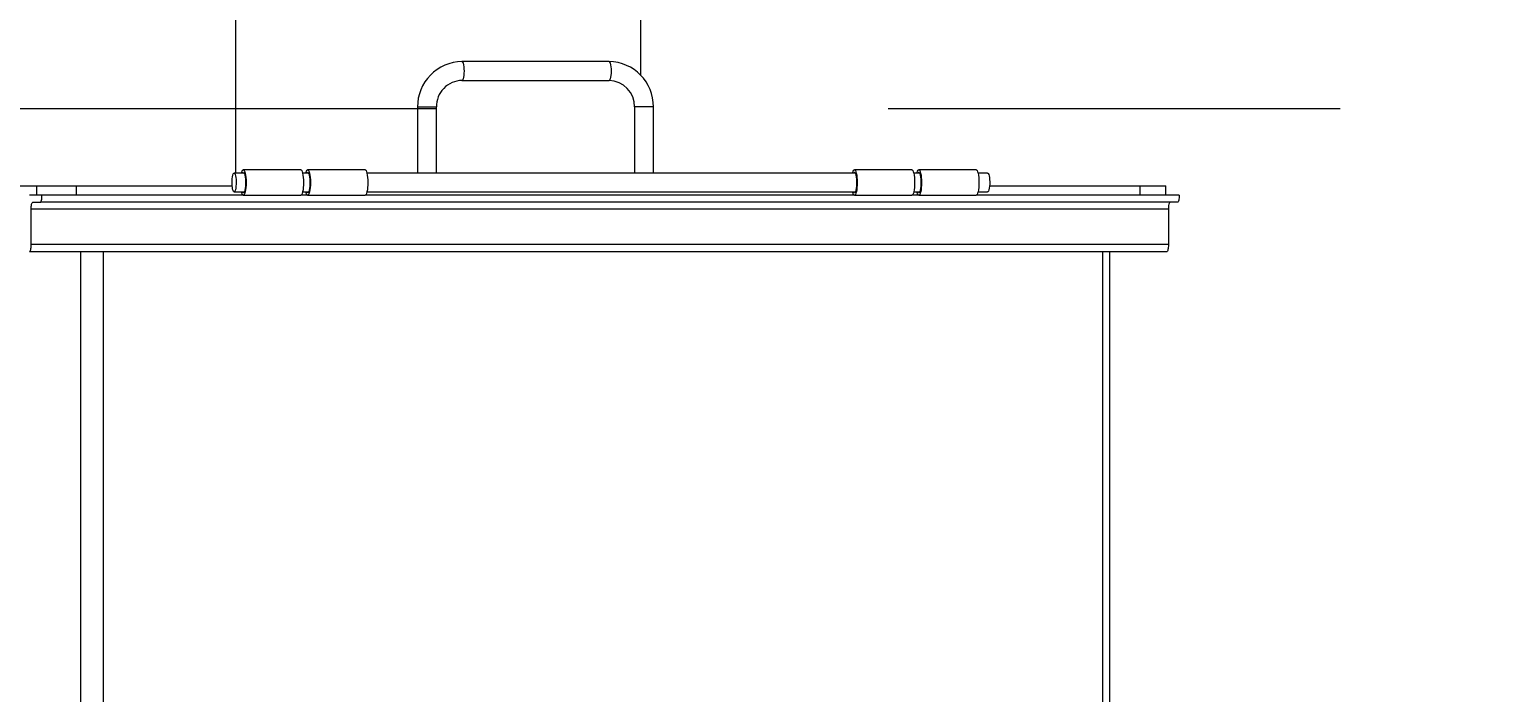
# Model space of a CAD drawing. Header units: inches. Extents: x 0 to 4731, y 0 to 1632.
# Drawn here: x 364.99 to 404.24, y 526.82 to 544.41 of the extents above; entities that cross this region are included whole.
import ezdxf

# ---------------------------------------------------------------- set-up
doc = ezdxf.new("R2010")
doc.units = ezdxf.units.IN
doc.header["$LTSCALE"] = 48
doc.header["$MEASUREMENT"] = 0
doc.linetypes.add('CENTER', pattern=[2, 1.25, -0.25, 0.25, -0.25])
for name, color, linetype, lineweight in [('AM_10', 7, 'CENTER', 50), ('Equipment-AM_0', 7, 'Continuous', 50), ('Equipment-AM_5', 92, 'Continuous', 25), ('Process-AM_5', 92, 'Continuous', 25)]:
    doc.layers.add(name, color=color, linetype=linetype, lineweight=lineweight)
doc.styles.get("Standard").update_dxf_attribs({"font": 'ROMANS.SHX', "width": 0.7})
doc.dimstyles.new('VALMET_ANSI$0', dxfattribs={"dimscale": 48, "dimtxt": 0.12, "dimasz": 0.12, "dimexe": 0.1, "dimexo": 0.05, "dimgap": 0.06, "dimtad": 1, "dimtoh": 1, "dimdec": 5, "dimzin": 7, "dimdsep": 46, "dimlunit": 4, "dimtxsty": 'Standard', "dimcen": 0, "dimclrd": 256, "dimclre": 256, "dimclrt": 140, "dimadec": 0, "dimazin": 2, "dimtp": 0.1, "dimtm": 0.1, "dimtfac": 0.71, "dimtdec": 5, "dimtofl": 0, "dimtmove": 0, "dimatfit": 3, "dimfxl": 1, "dimfrac": 2, "dimtolj": 1, "dimtzin": 7, "dimlwd": -1, "dimlwe": -1, "dimarcsym": 1})

# ---------------------------------------------------------------- blocks, each defined once
blk = doc.blocks.new('*D541')
at = {"layer": 'Defpoints', "color": 0, "transparency": 16777216}
for p in [(130.239, 559.155), (382.799, 559.155), (344.354, 509.03)]:
    blk.add_point(p, dxfattribs=at)
at = {"layer": 'Process-AM_5', "linetype": 'ByBlock', "transparency": 16777216}
for p, q in [((380.399, 559.155), (125.439, 559.155)), ((130.239, 514.79), (130.239, 553.395)), ((341.954, 509.03), (125.439, 509.03))]:
    blk.add_line(p, q, dxfattribs=at)
at = {"layer": 'Process-AM_5', "transparency": 16777216}
for points in [[(129.279, 553.395), (131.199, 553.395), (130.239, 559.155)], [(129.279, 514.79), (131.199, 514.79), (130.239, 509.03)]]:
    blk.add_solid(points, dxfattribs=at)
at = {"layer": 'Process-AM_5', "color": 140, "transparency": 16777216, "insert": (122.97, 534.093), "char_height": 5.76, "attachment_point": 5, "rotation": 90}
blk.add_mtext('\\A1;4\'-2 1/8"', dxfattribs=at)
blk = doc.blocks.new('*D668')
at = {"layer": 'Defpoints', "color": 0, "transparency": 16777216}
for p in [(387.33, 615.53), (554.558, 508.53), (602.928, 508.53)]:
    blk.add_point(p, dxfattribs=at)
at = {"layer": 'Equipment-AM_5', "linetype": 'ByBlock', "transparency": 16777216}
for p, q in [((389.73, 615.53), (607.728, 615.53)), ((602.928, 609.77), (602.928, 514.29)), ((556.958, 508.53), (607.728, 508.53))]:
    blk.add_line(p, q, dxfattribs=at)
at = {"layer": 'Equipment-AM_5', "transparency": 16777216}
for points in [[(601.968, 609.77), (603.888, 609.77), (602.928, 615.53)], [(601.968, 514.29), (603.888, 514.29), (602.928, 508.53)]]:
    blk.add_solid(points, dxfattribs=at)
at = {"layer": 'Equipment-AM_5', "color": 140, "transparency": 16777216, "insert": (596.619, 560.369), "char_height": 5.76, "attachment_point": 5, "rotation": 90}
blk.add_mtext('\\A1;8\'-11"', dxfattribs=at)

msp = doc.modelspace()

# ---------------------------------------------------------------- linework, layer by layer
at = {"layer": 'AM_10', "lineweight": 18}
msp.add_line((567.77473, 542.30032), (176.417052, 542.30032), dxfattribs=at)
at = {"layer": 'Equipment-AM_0', "lineweight": 18}
for p, q in [((381.207796, 543.196103), (381.207796, 598.408187)), ((370.457796, 571.498671), (370.457796, 540.597243)), ((380.367513, 543.554777), (376.464869, 543.554777)), ((376.464869, 543.054777), (380.367513, 543.054777)), ((375.285302, 542.352021), (375.285302, 540.597243)), ((375.285302, 542.352021), (375.590124, 542.352021)), ((375.590124, 542.352021), (375.785302, 542.352021)), ((375.785302, 540.597243), (375.785302, 542.352021)), ((381.047079, 542.352021), (381.047079, 540.597243)), ((381.351901, 542.352021), (381.047079, 542.352021)), ((381.547079, 542.352021), (381.351901, 542.352021)), ((381.547079, 540.597243), (381.547079, 542.352021)), ((370.684146, 540.597243), (370.416455, 540.597243)), ((372.18484, 540.684743), (370.66037, 540.684743)), ((372.391553, 540.597243), (372.234559, 540.597243)), ((373.892247, 540.684743), (372.367777, 540.684743)), ((386.904509, 540.597243), (373.941965, 540.597243)), ((388.405203, 540.684743), (386.880733, 540.684743)), ((388.611915, 540.597243), (388.454921, 540.597243)), ((390.112609, 540.684743), (388.588139, 540.684743)), ((390.417503, 540.597243), (390.162328, 540.597243)), ((360.879766, 540.26147), (365.18323, 540.26147)), ((365.18323, 540.01147), (365.18323, 540.26147)), ((365.18323, 540.26147), (366.228807, 540.26147)), ((366.228807, 540.26147), (366.228807, 540.01147)), ((366.228807, 540.26147), (370.364961, 540.26147)), ((370.416455, 540.097243), (370.684146, 540.097243)), ((372.234559, 540.097243), (372.391553, 540.097243)), ((373.941965, 540.097243), (386.904509, 540.097243)), ((388.454921, 540.097243), (388.611915, 540.097243)), ((390.162328, 540.097243), (390.417503, 540.097243)), ((390.468997, 540.26147), (394.461994, 540.26147)), ((394.461994, 540.01147), (394.461994, 540.26147)), ((394.461994, 540.26147), (395.14512, 540.26147)), ((395.14512, 540.01147), (395.14512, 540.26147)), ((365.317248, 540.01147), (364.988321, 540.01147)), ((365.070553, 539.82397), (365.276176, 539.82397)), ((395.460685, 539.82397), (365.276176, 539.82397)), ((365.317248, 540.01127), (365.317248, 540.01147)), ((370.652894, 540.01147), (365.317248, 540.01147)), ((370.653339, 540.01127), (365.317248, 540.01127)), ((370.66037, 540.009743), (372.18484, 540.009743)), ((372.360745, 540.01127), (372.191872, 540.01127)), ((372.3603, 540.01147), (372.192317, 540.01147)), ((372.367777, 540.009743), (373.892247, 540.009743)), ((386.873701, 540.01127), (373.899278, 540.01127)), ((386.873256, 540.01147), (373.899724, 540.01147)), ((386.880733, 540.009743), (388.405203, 540.009743)), ((388.581108, 540.01127), (388.412234, 540.01127)), ((388.580663, 540.01147), (388.41268, 540.01147)), ((388.588139, 540.009743), (390.112609, 540.009743)), ((395.501757, 540.01127), (390.119641, 540.01127)), ((395.501757, 540.01147), (390.120086, 540.01147)), ((395.501757, 540.01147), (395.501757, 540.01127)), ((365.029437, 538.69877), (365.029437, 539.63647)), ((395.213946, 539.63647), (365.029437, 539.63647)), ((395.213946, 539.63647), (395.213946, 538.69877)), ((395.213946, 538.69877), (365.029437, 538.69877)), ((364.988321, 538.51147), (364.988365, 538.51147)), ((395.172874, 538.51147), (364.988365, 538.51147)), ((366.34217, 538.51147), (366.34217, 514.76147)), ((366.939643, 538.51147), (366.939643, 514.76147)), ((393.465423, 538.51147), (393.465423, 514.76147)), ((393.647665, 538.51147), (393.647665, 514.76147))]:
    msp.add_line(p, q, dxfattribs=at)
at = {"layer": 'Equipment-AM_0', "lineweight": 18, "flags": 128}
for points in [[(376.464896, 543.554777), (376.471477, 543.552954), (376.484309, 543.538531), (376.496011, 543.510523), (376.505903, 543.470558), (376.513411, 543.420958), (376.518097, 543.364606), (376.51969, 543.304777)], [(376.51969, 543.304777), (376.518097, 543.244948), (376.513411, 543.188596), (376.505903, 543.138996), (376.496011, 543.099031), (376.484309, 543.071023), (376.471477, 543.0566), (376.464947, 543.054777)], [(380.367513, 543.554777), (380.374121, 543.552954), (380.386953, 543.538531), (380.398655, 543.510523), (380.408547, 543.470558), (380.416054, 543.420958), (380.420741, 543.364606), (380.422334, 543.304777)], [(380.422334, 543.304777), (380.420741, 543.244948), (380.416054, 543.188596), (380.408547, 543.138996), (380.398655, 543.099031), (380.386953, 543.071023), (380.374121, 543.0566), (380.367513, 543.054777)], [(370.361776, 540.329222), (370.36242, 540.389419), (370.366203, 540.447165), (370.372907, 540.499103), (370.382142, 540.542217), (370.393371, 540.573999), (370.405941, 540.592603), (370.419123, 540.596947), (370.432149, 540.58678), (370.444264, 540.562691), (370.454762, 540.526082), (370.463034, 540.479079), (370.468599, 540.424414), (370.471134, 540.365265), (370.47049, 540.305068), (370.466707, 540.247322), (370.460003, 540.195383), (370.450768, 540.15227), (370.439539, 540.120488), (370.426969, 540.101884), (370.413787, 540.097539), (370.400761, 540.107707), (370.388646, 540.131795), (370.378148, 540.168405), (370.369876, 540.215408), (370.364311, 540.270072), (370.361776, 540.329222)], [(370.610652, 540.597243), (370.61479, 540.61314), (370.62746, 540.649539), (370.641478, 540.673561), (370.656269, 540.684225), (370.671228, 540.681092), (370.685742, 540.664291), (370.699218, 540.63451), (370.711103, 540.592969), (370.720911, 540.541368), (370.728241, 540.481819), (370.732792, 540.41676), (370.734378, 540.348856), (370.732934, 540.280885), (370.72852, 540.215631), (370.721315, 540.155766)], [(370.636594, 540.597243), (370.637887, 540.599719), (370.651261, 540.616558), (370.665126, 540.618879), (370.678735, 540.606555), (370.691353, 540.580252), (370.702301, 540.541387), (370.710989, 540.492056), (370.716948, 540.434918), (370.719857, 540.373054), (370.719559, 540.309798), (370.716069, 540.24856), (370.709578, 540.192643)], [(372.18484, 540.684743), (372.195698, 540.681092), (372.210212, 540.664291), (372.223688, 540.63451), (372.235573, 540.592969), (372.245381, 540.541368), (372.252711, 540.481819), (372.257262, 540.41676), (372.258848, 540.348856), (372.257404, 540.280885), (372.25299, 540.215631), (372.245785, 540.155766)], [(372.318059, 540.597243), (372.322197, 540.61314), (372.334867, 540.649539), (372.348884, 540.673561), (372.363675, 540.684225), (372.378634, 540.681092), (372.393149, 540.664291), (372.406624, 540.63451), (372.418509, 540.592969), (372.428318, 540.541368), (372.435647, 540.481819), (372.440198, 540.41676), (372.441785, 540.348856), (372.440341, 540.280885), (372.435926, 540.215631), (372.428722, 540.155766)], [(372.344001, 540.597243), (372.345294, 540.599719), (372.358668, 540.616558), (372.372533, 540.618879), (372.386141, 540.606555), (372.39876, 540.580252), (372.409708, 540.541387), (372.418396, 540.492056), (372.424355, 540.434918), (372.427263, 540.373054), (372.426965, 540.309798), (372.423476, 540.24856), (372.416984, 540.192643)], [(373.892247, 540.684743), (373.903104, 540.681092), (373.917619, 540.664291), (373.931094, 540.63451), (373.94298, 540.592969), (373.952788, 540.541368), (373.960118, 540.481819), (373.964669, 540.41676), (373.966255, 540.348856), (373.964811, 540.280885), (373.960396, 540.215631), (373.953192, 540.155766)], [(386.831014, 540.597243), (386.835152, 540.61314), (386.847823, 540.649539), (386.86184, 540.673561), (386.876631, 540.684225), (386.89159, 540.681092), (386.906104, 540.664291), (386.91958, 540.63451), (386.931465, 540.592969), (386.941274, 540.541368), (386.948603, 540.481819), (386.953154, 540.41676), (386.95474, 540.348856), (386.953297, 540.280885), (386.948882, 540.215631), (386.941678, 540.155766)], [(386.856956, 540.597243), (386.85825, 540.599719), (386.871624, 540.616558), (386.885489, 540.618879), (386.899097, 540.606555), (386.911716, 540.580252), (386.922664, 540.541387), (386.931352, 540.492056), (386.93731, 540.434918), (386.940219, 540.373054), (386.939921, 540.309798), (386.936432, 540.24856), (386.92994, 540.192643)], [(388.405203, 540.684743), (388.41606, 540.681092), (388.430574, 540.664291), (388.44405, 540.63451), (388.455935, 540.592969), (388.465744, 540.541368), (388.473073, 540.481819), (388.477624, 540.41676), (388.479211, 540.348856), (388.477767, 540.280885), (388.473352, 540.215631), (388.466148, 540.155766)], [(388.538421, 540.597243), (388.542559, 540.61314), (388.555229, 540.649539), (388.569247, 540.673561), (388.584038, 540.684225), (388.598997, 540.681092), (388.613511, 540.664291), (388.626987, 540.63451), (388.638872, 540.592969), (388.64868, 540.541368), (388.65601, 540.481819), (388.660561, 540.41676), (388.662147, 540.348856), (388.660703, 540.280885), (388.656289, 540.215631), (388.649084, 540.155766)], [(388.564363, 540.597243), (388.565656, 540.599719), (388.57903, 540.616558), (388.592895, 540.618879), (388.606504, 540.606555), (388.619122, 540.580252), (388.63007, 540.541387), (388.638758, 540.492056), (388.644717, 540.434918), (388.647626, 540.373054), (388.647327, 540.309798), (388.643838, 540.24856), (388.637347, 540.192643)], [(390.112609, 540.684743), (390.123467, 540.681092), (390.137981, 540.664291), (390.151457, 540.63451), (390.163342, 540.592969), (390.17315, 540.541368), (390.18048, 540.481819), (390.185031, 540.41676), (390.186617, 540.348856), (390.185173, 540.280885), (390.180759, 540.215631), (390.173554, 540.155766)], [(390.417503, 540.597243), (390.420171, 540.596947), (390.433198, 540.58678), (390.445312, 540.562691), (390.45581, 540.526082), (390.464082, 540.479079), (390.469647, 540.424414), (390.472182, 540.365265), (390.471539, 540.305068), (390.467755, 540.247322), (390.461051, 540.195383), (390.451817, 540.15227), (390.440588, 540.120488), (390.428017, 540.101884), (390.417503, 540.097243)], [(370.721315, 540.155766), (370.711615, 540.103739), (370.699818, 540.061682), (370.686405, 540.031316), (370.671927, 540.013883), (370.656975, 540.010099), (370.642162, 540.020117), (370.628095, 540.043527), (370.615349, 540.079372), (370.610652, 540.097243)], [(370.709578, 540.192643), (370.700433, 540.14506), (370.689129, 540.108377), (370.676274, 540.084572), (370.662562, 540.074927), (370.648731, 540.079962), (370.636594, 540.097243)], [(372.245785, 540.155766), (372.236086, 540.103739), (372.224288, 540.061682), (372.210875, 540.031316), (372.196397, 540.013883), (372.18484, 540.009743)], [(372.428722, 540.155766), (372.419022, 540.103739), (372.407224, 540.061682), (372.393812, 540.031316), (372.379333, 540.013883), (372.364382, 540.010099), (372.349569, 540.020117), (372.335502, 540.043527), (372.322756, 540.079372), (372.318059, 540.097243)], [(372.416984, 540.192643), (372.40784, 540.14506), (372.396535, 540.108377), (372.38368, 540.084572), (372.369968, 540.074927), (372.356138, 540.079962), (372.344001, 540.097243)], [(373.953192, 540.155766), (373.943492, 540.103739), (373.931695, 540.061682), (373.918282, 540.031316), (373.903803, 540.013883), (373.892247, 540.009743)], [(386.941678, 540.155766), (386.931978, 540.103739), (386.92018, 540.061682), (386.906768, 540.031316), (386.892289, 540.013883), (386.877337, 540.010099), (386.862525, 540.020117), (386.848458, 540.043527), (386.835712, 540.079372), (386.831014, 540.097243)], [(386.92994, 540.192643), (386.920795, 540.14506), (386.909491, 540.108377), (386.896636, 540.084572), (386.882924, 540.074927), (386.869094, 540.079962), (386.856956, 540.097243)], [(388.466148, 540.155766), (388.456448, 540.103739), (388.44465, 540.061682), (388.431238, 540.031316), (388.416759, 540.013883), (388.405203, 540.009743)], [(388.649084, 540.155766), (388.639384, 540.103739), (388.627587, 540.061682), (388.614174, 540.031316), (388.599696, 540.013883), (388.584744, 540.010099), (388.569931, 540.020117), (388.555864, 540.043527), (388.543118, 540.079372), (388.538421, 540.097243)], [(388.637347, 540.192643), (388.628202, 540.14506), (388.616898, 540.108377), (388.604043, 540.084572), (388.590331, 540.074927), (388.5765, 540.079962), (388.564363, 540.097243)], [(390.173554, 540.155766), (390.163855, 540.103739), (390.152057, 540.061682), (390.138644, 540.031316), (390.124166, 540.013883), (390.112609, 540.009743)], [(365.029437, 539.63647), (365.030227, 539.673049), (365.032567, 539.708223), (365.036366, 539.740639), (365.041479, 539.769052), (365.04771, 539.79237), (365.054818, 539.809697), (365.062531, 539.820367), (365.070553, 539.82397)], [(365.276176, 539.82397), (365.284189, 539.827569), (365.291894, 539.838227), (365.298994, 539.855536), (365.305218, 539.878829), (365.310326, 539.907212), (365.314122, 539.939593), (365.316459, 539.974729), (365.317248, 540.01127)], [(395.255062, 539.82397), (395.24704, 539.820367), (395.239327, 539.809697), (395.232219, 539.79237), (395.225988, 539.769052), (395.220875, 539.740639), (395.217075, 539.708223), (395.214736, 539.673049), (395.213946, 539.63647)], [(395.501757, 540.01127), (395.500968, 539.974729), (395.498631, 539.939593), (395.494835, 539.907212), (395.489727, 539.878829), (395.483503, 539.855536), (395.476403, 539.838227), (395.468698, 539.827569), (395.460685, 539.82397)], [(364.988365, 538.51147), (364.996377, 538.515069), (365.004082, 538.525727), (365.011183, 538.543036), (365.017407, 538.566329), (365.022515, 538.594712), (365.02631, 538.627093), (365.028648, 538.662229), (365.029437, 538.69877)], [(395.213946, 538.69877), (395.213157, 538.662229), (395.210819, 538.627093), (395.207024, 538.594712), (395.201916, 538.566329), (395.195692, 538.543036), (395.188591, 538.525727), (395.180886, 538.515069), (395.172874, 538.51147)]]:
    msp.add_lwpolyline(points, dxfattribs=at)
at = {"layer": 'Equipment-AM_0', "lineweight": 18}
for centre, radius, start, end in [((376.476343, 542.363734), 1.191098, 90.5519363, 180.5634482), ((380.355643, 542.363346), 1.19149, 359.4554011, 89.4292144), ((376.476294, 542.36378), 0.691092, 90.9472619, 180.9748945), ((380.355212, 542.362933), 0.691953, 359.0964347, 88.9814088)]:
    msp.add_arc(centre, radius, start, end, dxfattribs=at)

# ---------------------------------------------------------------- dimensions: what is measured, and where the dimension line sits
at = {"layer": 'Equipment-AM_5'}
dim = msp.add_linear_dim(base=(602.927601, 508.530171), p1=(387.329852, 615.530171), p2=(554.558472, 508.530171), angle=90, dimstyle='VALMET_ANSI$0', dxfattribs=at)
dim.commit()
dim.dimension.update_dxf_attribs({"geometry": '*D668', "text_midpoint": (602.927601, 560.368653), "dimtype": 160})
at = {"layer": 'Process-AM_5'}
dim = msp.add_linear_dim(base=(130.238845, 559.155171), p1=(344.354193, 509.030171), p2=(382.799262, 559.155171), angle=90, dimstyle='VALMET_ANSI$0', dxfattribs=at)
dim.commit()
dim.dimension.update_dxf_attribs({"geometry": '*D541', "text_midpoint": (122.970274, 534.092671)})

doc.saveas('drawing.dxf')
